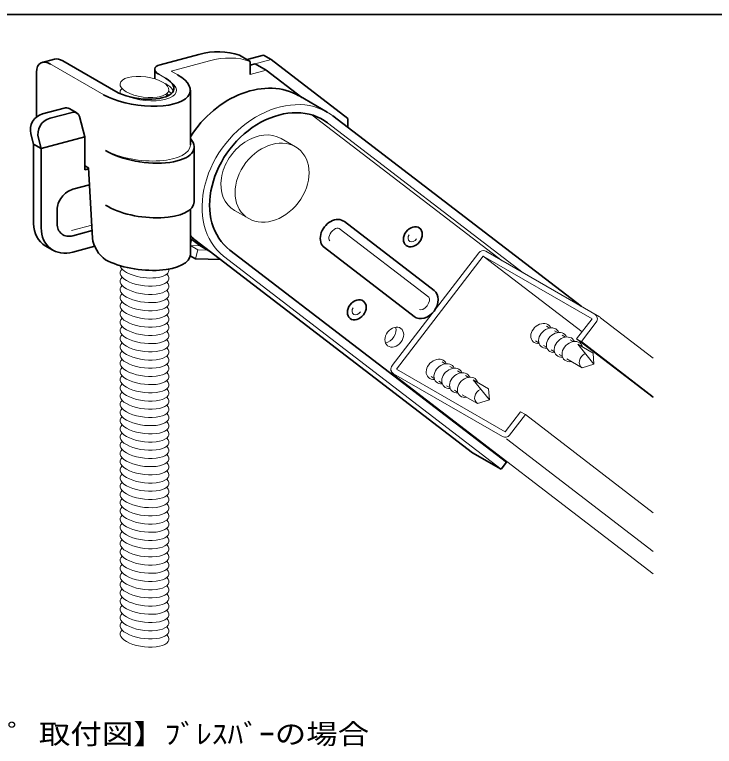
# Model space of a CAD drawing. Units: millimetres on the paper. Extents: x -195 to 195, y -456 to 138.
# Drawn here: x -67.2 to 60.7, y -314.7 to -180.9 of the extents above; entities that cross this region are included whole.
import ezdxf
from ezdxf.enums import TextEntityAlignment as Align

# ---------------------------------------------------------------- set-up
doc = ezdxf.new("R2010")
doc.units = ezdxf.units.MM
for name, color, linetype, lineweight in [('1-1_吊りボルト', 4, 'Continuous', 18), ('1-2_ｶﾊﾞｰ部', 7, 'Continuous', 35), ('1-3_固定片', 7, 'Continuous', 35), ('1-4_ブレース材', 4, 'Continuous', 18), ('1-5_ねじ', 4, 'Continuous', 18), ('1-7_可動片', 7, 'Continuous', 35), ('1-8_文字', 4, 'Continuous', 18), ('1-A_ｶｼﾒﾋﾟﾝ', 4, 'Continuous', 18), ('F-0_図面枠', 4, 'Continuous', 18)]:
    doc.layers.add(name, color=color, linetype=linetype, lineweight=lineweight)
doc.styles.add('ＭＳ ゴシック', font='')
doc.styles.get('ＭＳ ゴシック').set_extended_font_data('MS Gothic')

msp = doc.modelspace()

# ---------------------------------------------------------------- linework, layer by layer
at = {"layer": '1-1_吊りボルト'}
msp.add_ellipse((-43.478, -194.107), major_axis=(-4.462, 0.587), ratio=0.414, dxfattribs=at)
for centre, start_param, end_param in [((-43.478, -195.607), 5.926419, 6.4416168), ((-43.478, -195.607), 3.4082942, 3.6072595), ((-43.478, -228.607), 5.926419, 9.8904448), ((-43.478, -227.107), 0.1330639, 3.2920015), ((-43.478, -230.107), 5.926419, 9.8904448), ((-43.478, -231.607), 5.926419, 9.8904448), ((-43.478, -233.107), 5.926419, 9.8904448), ((-43.478, -234.607), 5.926419, 9.8904448), ((-43.478, -236.107), 5.926419, 9.8904448), ((-43.478, -237.607), 5.926419, 9.8904448), ((-43.478, -239.107), 5.926419, 9.8904448), ((-43.478, -240.607), 5.926419, 9.8904448), ((-43.478, -242.107), 5.926419, 9.8904448), ((-43.478, -243.607), 5.926419, 9.8904448), ((-43.478, -245.107), 5.926419, 9.8904448), ((-43.478, -246.607), 5.926419, 9.8904448), ((-43.478, -248.107), 5.926419, 9.8904448), ((-43.478, -249.607), 5.926419, 9.8904448), ((-43.478, -251.107), 5.926419, 9.8904448), ((-43.478, -252.607), 5.926419, 9.8904448), ((-43.478, -252.607), 5.926419, 9.8904448), ((-43.478, -254.107), 5.926419, 9.8904448), ((-43.478, -255.607), 5.926419, 9.8904448), ((-43.478, -257.107), 5.926419, 9.8904448), ((-43.478, -258.607), 5.926419, 9.8904448), ((-43.478, -260.107), 5.926419, 9.8904448), ((-43.478, -261.607), 5.926419, 9.8904448), ((-43.478, -263.107), 5.926419, 9.8904448), ((-43.478, -264.607), 5.926419, 9.8904448), ((-43.478, -266.107), 5.926419, 9.8904448), ((-43.478, -267.607), 5.926419, 9.8904448), ((-43.478, -269.107), 5.926419, 9.8904448), ((-43.478, -270.607), 5.926419, 9.8904448), ((-43.478, -272.107), 5.926419, 9.8904448), ((-43.478, -273.607), 5.926419, 9.8904448), ((-43.478, -275.107), 5.926419, 9.8904448), ((-43.478, -276.607), 5.926419, 9.8904448), ((-43.478, -278.107), 5.926419, 9.8904448), ((-43.478, -279.607), 5.926419, 9.8904448), ((-43.478, -281.107), 5.926419, 9.8904448), ((-43.478, -282.607), 5.926419, 9.8904448), ((-43.478, -284.107), 5.926419, 9.8904448), ((-43.478, -285.607), 5.926419, 9.8904448), ((-43.478, -287.107), 5.926419, 9.8904448), ((-43.478, -288.607), 5.926419, 9.8904448), ((-43.478, -290.107), 5.926419, 9.8904448), ((-43.478, -291.607), 5.926419, 9.8904448), ((-43.478, -293.107), 5.926419, 9.8904448), ((-43.478, -294.607), 5.926419, 9.8904448)]:
    msp.add_ellipse(centre, major_axis=(-4.462, 0.587), ratio=0.414, start_param=start_param, end_param=end_param, dxfattribs=at)
at = {"layer": '1-2_ｶﾊﾞｰ部'}
for p, q in [((-21.715, -188.31), (-24.708, -189.112)), ((-21.715, -188.31), (-20.329, -189.11)), ((-58.413, -189.321), (-48.711, -194.923)), ((-23.221, -189.885), (-24.133, -190.129)), ((-6.323, -199.857), (-20.329, -189.11)), ((-62.113, -199.021), (-58.162, -197.963)), ((-60.727, -199.821), (-56.715, -198.746)), ((-55.863, -198.854), (-57.249, -198.054)), ((-55.38, -199.493), (-54.378, -203.233)), ((-6.323, -199.857), (-6.323, -201.485)), ((-64.234, -202.695), (-63.732, -204.568)), ((-54.378, -203.233), (-62.347, -205.368)), ((-63.732, -204.568), (-63.732, -219.074)), ((-62.347, -205.368), (-63.732, -204.568)), ((-62.849, -203.495), (-62.347, -205.368)), ((-62.347, -205.368), (-62.347, -219.874)), ((-56.551, -212.815), (-53.531, -212.006)), ((-59.449, -216.592), (-59.449, -219.094)), ((-56.554, -221.316), (-53.063, -220.381)), ((-60.216, -223.947), (-61.602, -223.147)), ((-56.556, -224.317), (-52.568, -223.248)), ((-35.111, -224.969), (-34.155, -225.522)), ((-34.155, -225.522), (-29.528, -225.679))]:
    msp.add_line(p, q, dxfattribs=at)
at = {"layer": '1-2_ｶﾊﾞｰ部', "color": 4, "lineweight": 18}
for p, q in [((-20.329, -189.11), (-24.133, -190.129)), ((-56.813, -220.35), (-53.12, -219.361)), ((-34.824, -221.987), (-35.087, -222.991)), ((-35.087, -223.07), (-33.323, -223.13)), ((-35.087, -223.082), (-33.722, -223.87)), ((-33.722, -223.87), (-34.155, -225.522)), ((-33.722, -223.87), (-31.937, -223.93))]:
    msp.add_line(p, q, dxfattribs=at)
at = {"layer": '1-2_ｶﾊﾞｰ部'}
msp.add_lwpolyline([(-54.378, -203.233), (-54.378, -209.233), (-53.696, -209.05)], dxfattribs=at)
for centre in [(-61.337, -201.919), (-59.951, -202.719)]:
    msp.add_arc(centre, 3, 105, 195, dxfattribs=at)
for centre, major_axis, start_param, end_param in [((-24.133, -209.313), (9.906, 12.909), 6.2829721, 6.2840012), ((-58.164, -199.463), (1.025, 1.335), 0.0991298, 0.7859313), ((-56.778, -200.263), (1.025, 1.335), 5.7383465, 7.0691166), ((-56.551, -215.815), (2.049, 2.671), 0.7847588, 2.3568338), ((-57.937, -217.515), (4.099, 5.342), 2.3559538, 3.2425924), ((-56.551, -218.315), (2.049, 2.671), 2.3559814, 3.927204), ((-56.551, -218.315), (4.099, 5.342), 2.3559538, 3.9272039)]:
    msp.add_ellipse(centre, major_axis=major_axis, ratio=0.767, start_param=start_param, end_param=end_param, dxfattribs=at)
at = {"layer": '1-3_固定片'}
for p, q in [((-33.557, -188.154), (-40.616, -190.046)), ((-26.125, -188.294), (-24.133, -189.444)), ((-62.165, -189.61), (-59.943, -189.015)), ((-58.413, -189.321), (-48.711, -194.923)), ((-24.133, -191.813), (-24.133, -189.441)), ((-41.606, -190.871), (-41.606, -192.607)), ((-63.23, -199.592), (-63.23, -191.415)), ((-35.087, -194.694), (-35.087, -204.695)), ((-34.394, -205.094), (-34.394, -215.094)), ((-54.378, -208.529), (-53.703, -208.918)), ((-52.988, -221.726), (-53.703, -208.918)), ((-35.087, -216.48), (-35.087, -224.694)), ((-33.369, -223.104), (-35.087, -221.788)), ((-33.369, -223.104), (-31.377, -224.254))]:
    msp.add_line(p, q, dxfattribs=at)
at = {"layer": '1-3_固定片', "color": 4, "lineweight": 18}
for p, q in [((-60.82, -189.81), (-50.932, -195.518)), ((-21.229, -191.035), (-24.133, -191.813)), ((-40.845, -191.789), (-39.627, -192.493)), ((-31.377, -224.254), (-35.087, -221.412))]:
    msp.add_line(p, q, dxfattribs=at)
msp.add_lwpolyline([(-31.565, -189.304), (-38.622, -191.195), (-37.403, -191.899)], dxfattribs=at)
at = {"layer": '1-3_固定片'}
msp.add_lwpolyline([(-23.221, -189.885), (-21.229, -191.035), (-14.727, -196.02)], dxfattribs=at)
for centre, major_axis, ratio, start_param, end_param in [((-33.569, -203.157), (10.247, 13.355), 0.767, 0.2455683, 0.7856113), ((-60.632, -192.918), (-1.838, 3.183), 0.577, 5.4974837, 7.0688869), ((-58.41, -192.323), (-1.838, 3.183), 0.577, 5.4974837, 6.1308322), ((-38.622, -191.195), (-2.98, 0.392), 0.414, 5.4975293, 7.0688413), ((-44.171, -193.707), (-9.07, 1.194), 0.414, 0.7846246, 3.9272487), ((-44.171, -193.707), (-6.09, 0.802), 0.414, 0.7846246, 3.9272487), ((-43.478, -204.107), (-9.07, 1.194), 0.414, 0.7279663, 3.5891389), ((-43.478, -214.107), (-9.07, 1.194), 0.414, 0.7279663, 3.196092), ((-50.413, -222.818), (-1.838, 3.183), 0.577, 0.9176295, 2.2828167), ((-44.171, -223.707), (-9.07, 1.194), 0.414, 0.8385168, 3.1961092)]:
    msp.add_ellipse(centre, major_axis=major_axis, ratio=ratio, start_param=start_param, end_param=end_param, dxfattribs=at)
at = {"layer": '1-3_固定片', "color": 4, "lineweight": 18}
for centre, major_axis, ratio, start_param, end_param in [((-31.577, -204.307), (10.247, 13.355), 0.767, 0.2455683, 0.7856113), ((-43.478, -194.107), (-5.831, 0.768), 0.414, 0.9525884, 3.7592849), ((-44.171, -194.707), (-6.09, 0.802), 0.414, 3.3925328, 3.9272487), ((-44.171, -195.707), (-6.09, 0.802), 0.414, 3.5971698, 3.7730379), ((-44.171, -196.707), (-6.09, 0.802), 0.414, 3.8217666, 3.9272487), ((-44.171, -203.707), (-9.07, 1.194), 0.414, 0.8423143, 3.1961092)]:
    msp.add_ellipse(centre, major_axis=major_axis, ratio=ratio, start_param=start_param, end_param=end_param, dxfattribs=at)
at = {"layer": '1-4_ブレース材'}
for p, q in [((1.776, -245.071), (17.623, -224.419)), ((39.694, -236.158), (18.916, -224.162)), ((2.564, -245.687), (18.422, -225.021)), ((18.422, -225.021), (38.333, -236.516)), ((18.422, -225.021), (36.506, -238.897)), ((35.526, -240.174), (38.333, -236.516)), ((49.527, -243.681), (39.912, -236.303)), ((39.113, -237.128), (36.392, -240.674)), ((35.526, -240.174), (36.392, -240.674)), ((49.527, -250.917), (35.526, -240.174)), ((49.527, -250.752), (36.392, -240.674)), ((2.034, -246.707), (49.527, -283.15)), ((21.973, -258.038), (2.069, -246.546)), ((23.266, -257.78), (26.147, -254.025)), ((25.281, -253.525), (26.147, -254.025)), ((26.147, -254.025), (49.527, -271.966)), ((22.732, -258.476), (49.527, -279.037))]:
    msp.add_line(p, q, dxfattribs=at)
msp.add_lwpolyline([(2.564, -245.687), (22.475, -257.183), (25.281, -253.525)], dxfattribs=at)
for centre, radius, start, end in [((18.416, -225.028), 1, 60, 142.5), ((38.32, -236.519), 1, 322.5, 60), ((38.694, -237.89), 2, 52.5, 60), ((2.764, -245.755), 1.2, 174.25969, 232.5), ((2.569, -245.68), 1, 142.5, 240), ((22.473, -257.172), 1, 240, 322.5)]:
    msp.add_arc(centre, radius, start, end, dxfattribs=at)
at = {"layer": '1-5_ねじ'}
for p, q in [((30.044, -237.855), (30.633, -238.195)), ((31.471, -238.679), (32.06, -239.019)), ((32.898, -239.503), (33.487, -239.843)), ((28.025, -240.543), (28.615, -240.883)), ((34.325, -240.327), (34.914, -240.667)), ((29.452, -241.367), (30.041, -241.707)), ((30.879, -242.19), (31.468, -242.531)), ((35.752, -241.15), (38.547, -242.764)), ((35.752, -241.15), (38.693, -244.775)), ((32.306, -243.014), (32.895, -243.354)), ((38.693, -244.775), (38.547, -242.764)), ((10.92, -244.394), (11.509, -244.734)), ((33.733, -243.838), (36.529, -245.452)), ((38.693, -244.775), (36.529, -245.452)), ((12.347, -245.218), (12.936, -245.558)), ((13.774, -246.041), (14.363, -246.382)), ((8.901, -247.081), (9.49, -247.421)), ((15.2, -246.865), (15.79, -247.205)), ((10.328, -247.905), (10.917, -248.245)), ((11.755, -248.729), (12.344, -249.069)), ((16.627, -247.689), (19.423, -249.303)), ((16.627, -247.689), (19.569, -251.314)), ((13.182, -249.553), (13.771, -249.893)), ((19.569, -251.314), (19.423, -249.303)), ((14.609, -250.377), (17.405, -251.991)), ((19.569, -251.314), (17.405, -251.991))]:
    msp.add_line(p, q, dxfattribs=at)
for centre, major_axis, start_param, end_param in [((29.035, -239.199), (1.548, 1.419), 5.9977585, 10.1865487), ((30.462, -240.023), (1.548, 1.419), 5.9977585, 10.1865487), ((31.889, -240.847), (1.548, 1.419), 5.9977585, 10.1865487), ((33.315, -241.67), (1.548, 1.419), 5.9977585, 10.1865487), ((34.742, -242.494), (1.548, 1.419), 5.8939015, 10.2904058), ((37.538, -244.108), (1.253, 1.149), 1.2400831, 3.3800441), ((9.91, -245.738), (1.548, 1.419), 5.9977585, 10.1865487), ((11.337, -246.561), (1.548, 1.419), 5.9977585, 10.1865487), ((12.764, -247.385), (1.548, 1.419), 5.9977585, 10.1865487), ((14.191, -248.209), (1.548, 1.419), 5.9977585, 10.1865487), ((15.618, -249.033), (1.548, 1.419), 5.8939015, 10.2904058), ((18.414, -250.647), (1.253, 1.149), 1.2400831, 3.3800441)]:
    msp.add_ellipse(centre, major_axis=major_axis, ratio=0.77, start_param=start_param, end_param=end_param, dxfattribs=at)
at = {"layer": '1-7_可動片'}
for p, q in [((-10.092, -198.696), (-15.288, -195.696)), ((36.336, -234.219), (-9.033, -199.406)), ((9.454, -231.303), (-6.939, -218.725)), ((16.506, -261.002), (-34.241, -222.063)), ((22.677, -262.733), (-27.866, -223.95)), ((-10.591, -223.485), (5.801, -236.063)), ((16.506, -261.002), (21.703, -264.002)), ((21.703, -264.002), (22.677, -262.733))]:
    msp.add_line(p, q, dxfattribs=at)
at = {"layer": '1-7_可動片', "color": 4, "lineweight": 18}
for p, q in [((21.91, -225.89), (-12.83, -199.233)), ((25.72, -228.09), (-10.007, -200.675)), ((8.48, -232.572), (-7.913, -219.994)), ((21.703, -264.002), (-29.045, -225.063))]:
    msp.add_line(p, q, dxfattribs=at)
at = {"layer": '1-7_可動片'}
for centre, major_axis, start_param, end_param in [((-24.133, -209.313), (9.906, 12.909), 0.0991598, 1.6836859), ((-18.937, -212.313), (8.93, 11.637), 0, 3.1415927), ((-8.765, -221.105), (1.826, 2.38), 6.2831853, 9.424778), ((-24.133, -209.313), (9.906, 12.909), 3.0291293, 3.1209459), ((7.627, -233.683), (1.826, 2.38), 3.1415927, 6.2831853)]:
    msp.add_ellipse(centre, major_axis=major_axis, ratio=0.767, start_param=start_param, end_param=end_param, dxfattribs=at)
at = {"layer": '1-7_可動片', "color": 4, "lineweight": 18}
for centre, major_axis, ratio, start_param, end_param in [((-18.937, -212.313), (9.906, 12.909), 0.767, 6.2625385, 9.4041312), ((-8.765, -221.105), (0.852, 1.111), 0.500714, 6.2831853, 9.424778), ((5.578, -221.504), (0.609, 0.793), 0.767, 1.6714327, 4.8130253), ((7.627, -233.683), (0.852, 1.111), 0.500714, 3.1415927, 6.2831853), ((-4.667, -234.856), (0.609, 0.793), 0.767, 1.6714327, 4.8130253), ((0.797, -239.049), (1.218, 1.587), 0.767, 3.7887055, 5.8373451)]:
    msp.add_ellipse(centre, major_axis=major_axis, ratio=ratio, start_param=start_param, end_param=end_param, dxfattribs=at)
at = {"layer": '1-7_可動片'}
for centre in [(5.578, -221.504), (-4.667, -234.856)]:
    msp.add_ellipse(centre, major_axis=(1.218, 1.587), ratio=0.767, dxfattribs=at)
at = {"layer": '1-7_可動片', "color": 4, "lineweight": 18}
msp.add_ellipse((2.183, -239.849), major_axis=(1.218, 1.587), ratio=0.767, dxfattribs=at)
at = {"layer": '1-A_ｶｼﾒﾋﾟﾝ'}
for p, q in [((-15.872, -205.043), (-18.47, -203.543)), ((-24.426, -218.182), (-27.024, -216.682))]:
    msp.add_line(p, q, dxfattribs=at)
msp.add_ellipse((-22.747, -210.113), major_axis=(4.782, 6.232), ratio=0.767, start_param=0.1004682, end_param=3.2423971, dxfattribs=at)
msp.add_ellipse((-20.149, -211.613), major_axis=(4.782, 6.232), ratio=0.767, dxfattribs=at)
at = {"layer": 'F-0_図面枠', "color": 7, "lineweight": 35}
msp.add_line((-195.118, -180.878), (194.382, -180.878), dxfattribs=at)

# ---------------------------------------------------------------- texts
at = {"layer": '1-8_文字', "color": 3, "style": 'ＭＳ ゴシック', "width": 1.15}
msp.add_text('【45゜取付図】ﾌﾞﾚｽﾊﾞｰの場合', height=3.666, dxfattribs=at).set_placement((-80.023, -315.359), align=Align.BOTTOM_LEFT)

doc.saveas('drawing.dxf')
